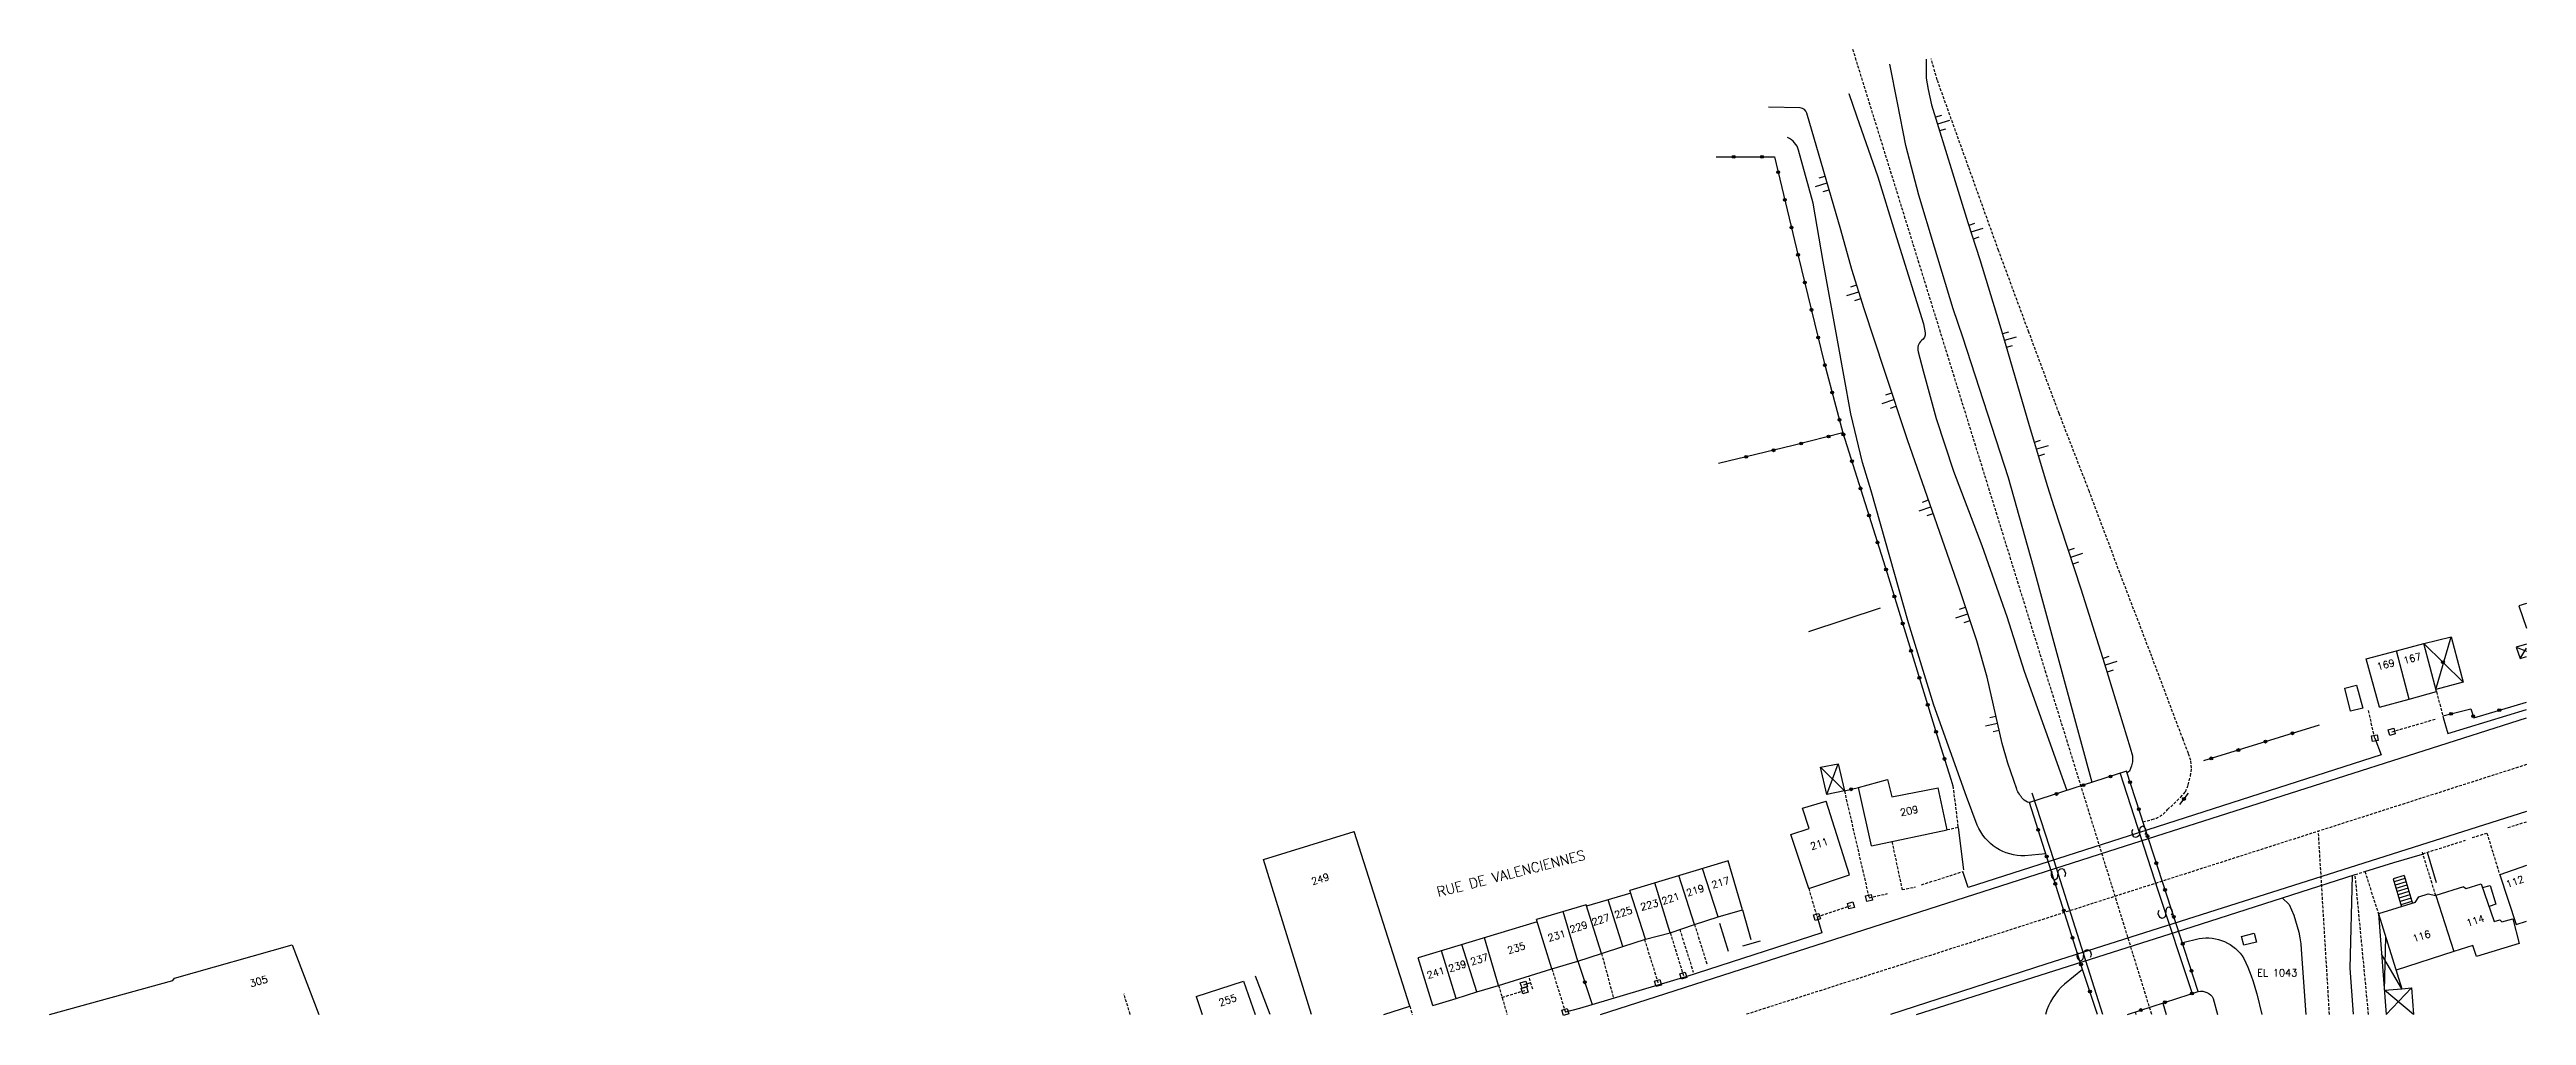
# Model space of a CAD drawing. Header units: millimetres. Extents: x 110000 to 111000, y 125000 to 126000.
# Drawn here: x 110563 to 111000, y 124999.8 to 125170.3 of the extents above; entities that cross this region are included whole.
import ezdxf
from ezdxf.enums import TextEntityAlignment as Align

# ---------------------------------------------------------------- set-up
doc = ezdxf.new("R2010")
doc.units = ezdxf.units.MM
doc.linetypes.add('DASHED', pattern=[0.75, 0.5, -0.25])
doc.layers.get('0').update_dxf_attribs({"linetype": 'CONTINUOUS'})
for name, color, linetype in [('W0001', 6, 'DASHED'), ('W0008', 7, 'CONTINUOUS'), ('W0100', 7, 'CONTINUOUS'), ('W0112', 1, 'DASHED'), ('W0211', 2, 'CONTINUOUS'), ('W0310', 3, 'CONTINUOUS'), ('W0322', 7, 'CONTINUOUS'), ('W0984', 7, 'CONTINUOUS'), ('W0989', 7, 'CONTINUOUS'), ('W0991', 7, 'CONTINUOUS')]:
    doc.layers.add(name, color=color, linetype=linetype)
doc.styles.get("Standard").update_dxf_attribs({"font": 'romans.shx', "width": 0.85})

# ---------------------------------------------------------------- blocks, each defined once
blk = doc.blocks.new('t322o')
at = {"color": 0, "linetype": 'Continuous'}
for radius in [0.25, 0.15]:
    blk.add_circle((0, 0), radius, dxfattribs=at)
blk = doc.blocks.new('t112o')
at = {"color": 0, "linetype": 'Continuous'}
for p, q in [((-0.5, 0.5), (0.5, 0.5)), ((-0.5, -0.5), (-0.5, 0.5)), ((0.5, 0.5), (0.5, -0.5)), ((0.5, -0.5), (-0.5, -0.5))]:
    blk.add_line(p, q, dxfattribs=at)

msp = doc.modelspace()

# ---------------------------------------------------------------- linework, layer by layer
at = {"layer": 'W0001'}
for points in [[(110933.89, 125000), (110881.17, 125170.28)], [(111000, 125044.07), (110862.38, 125000)], [(110965.25, 125000), (110963.29, 125032.32)]]:
    msp.add_lwpolyline(points, dxfattribs=at)
at = {"layer": 'W0008'}
for points in [[(110985.33, 125052.38), (110986.15, 125049.59), (111000, 125053.8)], [(110836.63, 125000), (110896.27, 125019.15), (110927.78, 125029.26), (111000, 125052.35)], [(110973.25, 125048.74), (110974.36, 125045.8), (110929.91, 125031.5), (110901.49, 125022.37), (110900.58, 125025.21)], [(111000, 125035.8), (110915.19, 125008.85), (110887.78, 125000)], [(110892.4, 125000), (110941.02, 125015.45), (110969.77, 125024.65)], [(110969.27, 125024.5), (110968.83, 125008.13), (110969.4, 125000.05)], [(110874.83, 125017.2), (110875.69, 125014.4), (110865.66, 125011.14), (110851.66, 125006.63), (110832.92, 125001.04), (110830.43, 125000.41)], [(110935.85, 125002), (110936.45, 125000)], [(110930.95, 125000.44), (110931.06, 125000)]]:
    msp.add_lwpolyline(points, dxfattribs=at)
for points in [[(110956.88, 125020.54), (110958.12, 125019.4, -0.09083), (110960.28, 125011.43), (110961.07, 125000)], [(110939.36, 125012.69), (110942.24, 125013.37, -0.310425), (110950.15, 125009.85, -0.042379), (110952.45, 125003.6), (110953.31, 125000)], [(110921.68, 125007.91), (110918.52, 125005.33, 0.147834), (110915.12, 125000)]]:
    msp.add_lwpolyline(points, format="xyb", dxfattribs=at)
at = {"layer": 'W0100'}
for points in [[(110901.23, 125038.46), (110895.47, 125054.54), (110890.99, 125069.1), (110884.36, 125092.42), (110882.84, 125097.41), (110880.8, 125105.97), (110879.57, 125112.79), (110878.45, 125119.01), (110875.9, 125132.86), (110874.17, 125143.14), (110871.59, 125152.49, 0.225167), (110869.64, 125154.75, -0.651856)], [(110915.2, 125028.34), (110911.5, 125027.99, -0.311592), (110903.11, 125033.4), (110901.23, 125038.46)]]:
    msp.add_lwpolyline(points, format="xyb", dxfattribs=at)
for points in [[(111000, 125072.5), (110998.67, 125072.09), (111000, 125068.13)], [(110981.87, 125065.47), (110986.7, 125066.64), (110988.86, 125058.62), (110984.01, 125057.33), (110986.7, 125066.64)], [(110971.72, 125062.73), (110977.1, 125064.15), (110981.87, 125065.47)], [(110974.09, 125054.24), (110971.72, 125062.73)], [(110979.31, 125055.6), (110977.1, 125064.15)], [(110984.11, 125056.95), (110981.87, 125065.47)], [(110981.87, 125065.47), (110988.86, 125058.62)], [(111000, 125065.36), (110998.21, 125064.8), (110998.86, 125062.83), (111000, 125063.18)], [(110998.21, 125064.8), (111000, 125064.08)], [(110998.86, 125062.83), (111000, 125064.6)], [(110967.97, 125057.58), (110970, 125058.07), (110971.11, 125054.01), (110968.98, 125053.5), (110967.97, 125057.58)], [(110974.09, 125054.24), (110979.31, 125055.6)], [(110979.31, 125055.6), (110984.11, 125056.95)], [(110876.55, 125038.8), (110875.46, 125043.62), (110878.57, 125044.24), (110879.66, 125039.42), (110876.55, 125038.8), (110878.57, 125044.24)], [(110875.46, 125043.62), (110879.66, 125039.42)], [(110882.14, 125040.04), (110887.28, 125041.44), (110888.05, 125038.41), (110896.22, 125039.96)], [(110928.34, 125042.53), (110934.98, 125021.92), (110941.01, 125003.69)], [(110870.2, 125031.71), (110873.43, 125032.82), (110872.27, 125036.39), (110876.47, 125037.63)], [(110880.56, 125024.62), (110876.47, 125037.63)], [(110884.42, 125029.73), (110882.14, 125040.04)], [(110897.78, 125032.54), (110896.22, 125039.96)], [(110925.25, 125000), (110924.12, 125003.53), (110916.65, 125027.09), (110912.77, 125039.01)], [(110777.16, 125027.3), (110793.18, 125032.27)], [(110803, 125001.46), (110793.18, 125032.27)], [(110873.36, 125022.22), (110870.2, 125031.71)], [(110884.42, 125029.73), (110897.78, 125032.54)], [(110785.66, 125000), (110777.16, 125027.3)], [(110859.14, 125027.09), (110841.83, 125021.87)], [(110848.93, 125014.4), (110846.22, 125023.2)], [(110853.21, 125015.86), (110850.47, 125024.48)], [(110857.39, 125017.21), (110854.62, 125025.73)], [(110861.67, 125018.46), (110859.14, 125027.09)], [(110873.36, 125022.22), (110880.56, 125024.62)], [(110971.49, 125025.22), (110976.6, 125026.8)], [(110978.4, 125024.53), (110976.46, 125023.94)], [(110976.46, 125023.94), (110977.97, 125018.99)], [(110978.57, 125023.96), (110976.63, 125023.37)], [(110978.75, 125023.39), (110976.81, 125022.79)], [(110978.92, 125022.81), (110976.98, 125022.22)], [(110978.4, 125024.53), (110979.91, 125019.58)], [(110989.37, 125022.18), (110992.03, 125023.04), (110994.31, 125016.37), (110995.29, 125016.69), (110995.64, 125016.33), (110997.57, 125016.88), (110998.74, 125012.53), (110991.17, 125010.22), (110990.54, 125012.14), (110987.21, 125011.08)], [(111000, 125026.24), (110995.28, 125024.62)], [(110995.28, 125024.62), (110998.2, 125015.86)], [(110834.1, 125019.32), (110825.35, 125016.72)], [(110836.82, 125010.75), (110834.1, 125019.32)], [(110841.97, 125021.4), (110834.18, 125019.07)], [(110840.58, 125012), (110838.01, 125020.22)], [(110844.55, 125013.25), (110841.83, 125021.87)], [(110857.39, 125017.21), (110861.67, 125018.46)], [(110980.36, 125019.72), (110973.88, 125017.73)], [(110979.1, 125022.24), (110977.16, 125021.65)], [(110979.27, 125021.67), (110977.34, 125021.07)], [(110979.45, 125021.09), (110977.51, 125020.5)], [(110979.63, 125020.52), (110977.69, 125019.92)], [(110979.8, 125019.94), (110977.86, 125019.35)], [(110980.36, 125019.72), (110981.01, 125020.73)], [(110981.01, 125020.73), (110982.66, 125021.24), (110984.01, 125020.97)], [(110988.92, 125022.53), (110984.01, 125020.97)], [(110984.01, 125020.97), (110987.21, 125011.08)], [(110988.92, 125022.53), (110989.37, 125022.18)], [(110992.27, 125022.36), (110993.57, 125022.76), (110994.62, 125019.43), (110993.41, 125019.02)], [(110825.47, 125016.35), (110804.49, 125009.96)], [(110828.05, 125008.03), (110825.35, 125016.72)], [(110832.65, 125009.39), (110830.07, 125018.13)], [(110844.55, 125013.25), (110848.93, 125014.4)], [(110848.93, 125014.4), (110853.21, 125015.86)], [(110853.21, 125015.86), (110857.39, 125017.21)], [(110949.71, 125013.73), (110951.94, 125014.3), (110952.37, 125012.72), (110950.15, 125012.22), (110949.71, 125013.73)], [(110973.88, 125017.73), (110978.01, 125004.53)], [(110973.88, 125017.73), (110975.24, 125000), (110979.69, 125004.68), (110980.08, 125000), (110974.96, 125004.24), (110978.01, 125004.53), (110979.69, 125004.68)], [(110998.2, 125015.86), (111000, 125016.45)], [(110585.02, 125006.39), (110605.79, 125012.25), (110610.48, 125000)], [(110807.07, 125001.57), (110804.49, 125009.96)], [(110811.14, 125002.82), (110808.57, 125011.2)], [(110814.8, 125003.97), (110812.18, 125012.3)], [(110818.66, 125005.11), (110816.16, 125013.51)], [(110832.65, 125009.39), (110836.82, 125010.75)], [(110836.82, 125010.75), (110840.58, 125012)], [(110840.58, 125012), (110844.55, 125013.25)], [(110978.01, 125004.53), (110974.45, 125010.64)], [(110974.96, 125004.24), (110975.17, 125013.61)], [(110987.21, 125011.08), (110976.99, 125007.8)], [(110562.99, 125000), (110584.75, 125005.96)], [(110584.75, 125005.96), (110585.02, 125006.39)], [(110765.32, 125003.13), (110773.67, 125005.84)], [(110773.67, 125005.84), (110775.73, 125000)], [(110818.66, 125005.11), (110828.05, 125008.03)], [(110828.05, 125008.03), (110832.65, 125009.39)], [(110765.32, 125003.13), (110766.37, 125000)], [(110798.41, 125000), (110803, 125001.46)], [(110807.07, 125001.57), (110811.14, 125002.82)], [(110811.14, 125002.82), (110814.8, 125003.97)], [(110814.8, 125003.97), (110818.66, 125005.11)]]:
    msp.add_lwpolyline(points, dxfattribs=at)
at = {"layer": 'W0112'}
msp.add_lwpolyline([(110932.33, 125033.96), (110933.91, 125034.36, 0.161363), (110936.68, 125036.14), (110938.98, 125038.28), (110939.87, 125039.28), (110940.31, 125040.5), (110940.72, 125042.05), (110940.9, 125043.46), (110940.79, 125044.79), (110940.35, 125046.05), (110939.42, 125048.49), (110933.91, 125063.13), (110928.25, 125077.92), (110922.88, 125092.27), (110917.55, 125106.02), (110912.22, 125120.37), (110906.86, 125134.82), (110901.57, 125149.54), (110896.05, 125164.92), (110894.98, 125168.62)], format="xyb", dxfattribs=at)
for points in [[(110973.25, 125048.74), (110972.11, 125053.67)], [(110984.11, 125056.95), (110985.33, 125052.38)], [(110976.24, 125049.86), (110984.09, 125052.15)], [(110898.81, 125040.3), (110899.72, 125032.97), (110897.78, 125032.54)], [(110879.66, 125039.42), (110884.01, 125020.54), (110887.28, 125021.32)], [(110990.43, 125031.19), (110993.02, 125031.98), (110995.28, 125024.62)], [(110996.7, 125032.96), (111000, 125033.98)], [(110888.04, 125030.49), (110889.84, 125022.02), (110892.18, 125022.48)], [(110984.01, 125020.97), (110981.6, 125028.72)], [(110981.71, 125028.35), (110989.25, 125030.72)], [(110893.27, 125022.87), (110900.58, 125025.21)], [(110972.14, 125000), (110969.77, 125024.65), (110971.49, 125025.22)], [(110971.49, 125025.22), (110973.88, 125017.73)], [(110873.36, 125022.22), (110874.83, 125017.2), (110880.82, 125019.22)], [(110848.93, 125014.4), (110851.25, 125006.84)], [(110850.61, 125014.97), (110852.99, 125007.46)], [(110853.21, 125015.86), (110855.47, 125008.65)], [(110836.82, 125010.75), (110838.93, 125002.83)], [(110844.39, 125013.2), (110846.79, 125005.51)], [(110823.12, 125005.23), (110824.32, 125005.6)], [(110824.67, 125004.45), (110823.96, 125006.76)], [(110828.05, 125008.03), (110830.43, 125000.41)], [(110753.66, 125000), (110752.56, 125003.6)], [(110803, 125001.46), (110803.4, 125000)], [(110818.66, 125005.11), (110820.13, 125000)], [(110819.25, 125003), (110823.27, 125004.22)]]:
    msp.add_lwpolyline(points, dxfattribs=at)
at = {"layer": 'W0211'}
for p, q in [((110896.77, 125158.65), (110895.72, 125158.33)), ((110898.19, 125157.77), (110896.09, 125157.13)), ((110897.5, 125156.25), (110896.45, 125155.93)), ((110874.54, 125146.11), (110876.65, 125146.73)), ((110875.24, 125147.63), (110876.29, 125147.94)), ((110875.94, 125145.21), (110877, 125145.52)), ((110902.63, 125139.55), (110901.59, 125139.21)), ((110904.07, 125138.69), (110901.97, 125138.02)), ((110903.41, 125137.15), (110902.36, 125136.82)), ((110880.79, 125128.4), (110881.84, 125128.72)), ((110880.11, 125126.87), (110882.21, 125127.52)), ((110881.53, 125125.99), (110882.58, 125126.32)), ((110908.59, 125120.42), (110907.53, 125120.12)), ((110909.99, 125119.52), (110907.88, 125118.91)), ((110909.29, 125118), (110908.23, 125117.7)), ((110886.33, 125107.81), (110888.41, 125108.5)), ((110886.97, 125109.35), (110888.01, 125109.7)), ((110887.77, 125106.96), (110888.81, 125107.31)), ((110914.22, 125101.25), (110913.16, 125100.93)), ((110915.63, 125100.36), (110913.53, 125099.72)), ((110914.94, 125098.84), (110913.89, 125098.52)), ((110892.83, 125088.86), (110894.9, 125089.59)), ((110893.45, 125090.41), (110894.49, 125090.78)), ((110894.28, 125088.04), (110895.32, 125088.4)), ((110920.21, 125082.19), (110919.17, 125081.85)), ((110921.65, 125081.34), (110919.56, 125080.65)), ((110920.99, 125079.8), (110919.95, 125079.46)), ((110899.99, 125071.53), (110901.04, 125071.88)), ((110899.35, 125069.99), (110901.44, 125070.68)), ((110900.79, 125069.14), (110901.83, 125069.49)), ((110926.34, 125063.13), (110925.29, 125062.81)), ((110927.75, 125062.25), (110925.65, 125061.61)), ((110927.07, 125060.72), (110926.02, 125060.4)), ((110904.55, 125050.92), (110906.69, 125051.4)), ((110905.34, 125052.39), (110906.41, 125052.63)), ((110905.9, 125049.93), (110906.97, 125050.18))]:
    msp.add_line(p, q, dxfattribs=at)
for points in [[(110923.36, 125040.92), (110913.01, 125078.98), (110908.62, 125094.66), (110900.57, 125119.51), (110898.84, 125124.51), (110895.58, 125135.4), (110892.82, 125144.57), (110890.48, 125153.33), (110889.05, 125160.87), (110887.66, 125167.72), (110887.66, 125167.72)], [(110894.09, 125168.55), (110894.09, 125165.22), (110894.42, 125163.22), (110895.05, 125160.52), (110898.72, 125148.5), (110901.42, 125139.74), (110903.53, 125133.2), (110906.93, 125122.22), (110908, 125118.48), (110912.26, 125103.91), (110915.52, 125093.15), (110916.63, 125089.64), (110921.36, 125075.11), (110925.58, 125061.84), (110930.1, 125047.01), (110930.47, 125045.64), (110930.47, 125044.57), (110930.32, 125043.83), (110929.95, 125042.94), (110929.54, 125042.6)], [(110893.55, 125113.57), (110895.88, 125105.15), (110898.94, 125095.89), (110903.94, 125082.75), (110908.32, 125070.22), (110911.38, 125060.54), (110918.91, 125039.49)]]:
    msp.add_lwpolyline(points, dxfattribs=at)
for points in [[(110908.49, 125044.32), (110907.5, 125047.81), (110904.85, 125059.53), (110903.02, 125065.94), (110899.96, 125075.11), (110890.79, 125101.39), (110886.71, 125113.61), (110883.14, 125124.51), (110881, 125131.43), (110879.06, 125138.46), (110873.05, 125159.03, 0.328253), (110871.84, 125159.96), (110866.29, 125160.1)], [(110880.46, 125162.51), (110880.46, 125162.51), (110880.46, 125162.51, -0.260354), (110880.46, 125162.51), (110881.82, 125158.57)], [(110881.82, 125158.57), (110885.59, 125147.83), (110888.54, 125138.05), (110893.64, 125121.86), (110893.9, 125120.26, -0.309467), (110893.28, 125118.93, 0.288807), (110892.66, 125116.93), (110893.55, 125113.57)], [(110912.33, 125037.36, -0.188858), (110911.16, 125038.05, -0.091624), (110910.07, 125039.75), (110908.49, 125044.32)], [(110942.09, 125004.03, -0.333628), (110944.75, 125002.81), (110945.51, 125000)]]:
    msp.add_lwpolyline(points, format="xyb", dxfattribs=at)
at = {"layer": 'W0310'}
for points in [[(110873.38, 125067.58), (110886.06, 125071.75)], [(110899.72, 125032.97), (110900.65, 125025.51)], [(110976.6, 125026.8), (110981.64, 125028.29)], [(110982.5, 125028.61), (110984.07, 125023.24)], [(110861.67, 125018.46), (110863.17, 125013.23)], [(110857.65, 125016.11), (110859.13, 125011.14)], [(110861.77, 125012.07), (110864.88, 125013)], [(110778.38, 125000), (110775.76, 125006.71)]]:
    msp.add_lwpolyline(points, dxfattribs=at)
at = {"layer": 'W0322'}
for points in [[(110857.02, 125151.33), (110867.34, 125151.33), (110871.52, 125133.88), (110876.11, 125115.03), (110878.15, 125107.29), (110879.41, 125102.63), (110870.65, 125100.38), (110857.45, 125097.21)], [(110879.41, 125102.63), (110887.22, 125077.86), (110895.98, 125049.34), (110898.43, 125041.5), (110898.81, 125040.3)], [(110985.25, 125052.66), (110990.19, 125053.94), (110990.69, 125052.34), (111000, 125055.09)], [(110943.1, 125044.78), (110963.5, 125051.07)], [(110929.59, 125000), (110940.51, 125003.53), (110942.09, 125004.03), (110934.19, 125028.24), (110929.44, 125042.89), (110912.33, 125037.36)], [(110879.66, 125039.42), (110882.14, 125040.04)], [(110924.33, 125000), (110921.68, 125007.91), (110912.33, 125037.36)], [(110938.83, 125037.01), (110940.35, 125039.06)], [(110832.65, 125009.39), (110835.18, 125001.71)]]:
    msp.add_lwpolyline(points, dxfattribs=at)

# ---------------------------------------------------------------- block references
at = {"layer": 'W0112'}
for p, rotation in [((110973.25, 125048.74), 101.1262548162406), ((110976.24, 125049.86), 16.49144706876156), ((110880.82, 125019.22), 15.69628495012633), ((110884.01, 125020.54), 12.79401926405372), ((110874.83, 125017.2), 16.30106499358795), ((110823.12, 125005.23), 18.87155121458), ((110846.79, 125005.51), 106.7123054810039), ((110851.25, 125006.84), 107.0702768529079), ((110823.27, 125004.22), 196.8452405941763), ((110830.43, 125000.41), 15.51188016363232)]:
    msp.add_blockref('t112o', p, dxfattribs=dict(at, rotation=rotation))
at = {"layer": 'W0322'}
for p in [(110860.13, 125151.33), (110865.13, 125151.33)]:
    msp.add_blockref('t322o', p, dxfattribs=at)
for p, rotation in [((110867.99, 125148.62), 283.4574804034968), ((110869.16, 125143.75), 283.4574804034968), ((110870.32, 125138.89), 283.4574804034968), ((110871.48, 125134.03), 283.4574804034968), ((110872.67, 125129.17), 283.6822048111296), ((110873.85, 125124.31), 283.6822048111296), ((110875.03, 125119.45), 283.6822048111296), ((110876.22, 125114.6), 284.7552434860572), ((110877.5, 125109.76), 284.7552434860572), ((110876.88, 125101.98), 194.3986817806862), ((110878.79, 125104.93), 285.1547931692848), ((110879.49, 125102.36), 287.4972575321199), ((110862.32, 125098.38), 193.5159297994504), ((110867.18, 125099.55), 193.5159297994504), ((110872.03, 125100.74), 194.3986817806862), ((110881, 125097.6), 287.4972575321199), ((110882.5, 125092.83), 287.4972575321199), ((110884, 125088.06), 287.4972575321199), ((110885.51, 125083.29), 287.4972575321199), ((110887.01, 125078.52), 287.4972575321199), ((110888.48, 125073.74), 287.0872874462997), ((110889.95, 125068.96), 287.0872874462997), ((110891.42, 125064.18), 287.0872874462997), ((110985.27, 125062.13), 315.5445665728918), ((110892.89, 125059.4), 287.0872874462997), ((110894.36, 125054.63), 287.0872874462997), ((110995.2, 125053.67), 16.45819522777817), ((110895.83, 125049.85), 287.0872874462997), ((110958.72, 125049.6), 17.12942429637785), ((110986.69, 125053.03), 14.55248907563249), ((110990.6, 125052.62), 287.4607857421794), ((110897.32, 125045.07), 287.3251268470841), ((110944.39, 125045.18), 17.12942429637785), ((110949.17, 125046.65), 17.12942429637785), ((110953.95, 125048.13), 17.12942429637785), ((110921.85, 125040.44), 197.9140292405231), ((110926.61, 125041.97), 197.9140292405231), ((110930.06, 125040.97), 107.9418142885735), ((110880.87, 125039.72), 14.02507890361415), ((110917.09, 125038.9), 197.9140292405231), ((110931.61, 125036.21), 107.9418142885735), ((110939.57, 125038.01), 53.34811911757751), ((110913.85, 125032.59), 107.6060973587461), ((110933.15, 125031.46), 107.9418142885735), ((110915.36, 125027.83), 107.6060973587461), ((110916.87, 125023.06), 107.6060973587461), ((110934.69, 125026.7), 108.0911760683695), ((110918.38, 125018.3), 107.6060973587461), ((110936.24, 125021.95), 108.0911760683695), ((110937.79, 125017.19), 108.0911760683695), ((110919.9, 125013.53), 107.6060973587461), ((110939.35, 125012.44), 108.0911760683695), ((110833.88, 125005.65), 288.255474871018), ((110921.41, 125008.77), 107.6060973587461), ((110940.9, 125007.69), 108.0911760683695), ((110922.99, 125004.02), 108.5808232274715), ((110931.95, 125000.76), 18.13037691160524), ((110936.24, 125002.13), 18.13037691160524), ((110940.99, 125003.68), 17.63644628780141)]:
    msp.add_blockref('t322o', p, dxfattribs=dict(at, rotation=rotation))

# ---------------------------------------------------------------- texts
at = {"layer": 'W0984'}
for rotation, p in [(287.8459, (110931.67, 125032.2)), (107.6061, (110917.39, 125024.74)), (288.3254, (110936.3, 125017.93)), (107.6061, (110921.93, 125010.45))]:
    msp.add_text('S', height=2.5, rotation=rotation, dxfattribs=at).set_placement(p, align=Align.MIDDLE)
msp.add_text('EL 1043', height=1.25, dxfattribs=at).set_placement((110956.02, 125007.33), align=Align.MIDDLE)
at = {"layer": 'W0989'}
msp.add_text('RUE DE VALENCIENNES', height=1.75, rotation=14.28, dxfattribs=at).set_placement((110820.85, 125024.88), align=Align.MIDDLE)
at = {"layer": 'W0991'}
for s, rotation, p in [('169', 14.5627, (110975.17, 125061.72)), ('167', 15.7683, (110979.84, 125062.83)), ('209', 11.9016, (110891.09, 125035.92)), ('211', 18.4207, (110875.22, 125030.1)), ('249', 16.9587, (110787.19, 125023.88)), ('219', 17.9902, (110853.34, 125021.88)), ('217', 16.3011, (110857.8, 125023.26)), ('112', 18.9821, (110997.96, 125023.43)), ('225', 17.512, (110840.67, 125017.99)), ('223', 14.6648, (110845.25, 125019.31)), ('221', 18.8387, (110848.99, 125020.43)), ('231', 16.4471, (110828.9, 125013.88)), ('229', 17.9902, (110832.77, 125015.41)), ('227', 18.4207, (110836.68, 125016.7)), ('116', 17.0245, (110981.49, 125013.8)), ('114', 17.6867, (110990.98, 125016.53)), ('237', 16.5441, (110815.26, 125009.7)), ('235', 17.268, (110821.79, 125011.7)), ('305', 16.186, (110599.9, 125005.84)), ('241', 17.0894, (110807.57, 125007.33)), ('239', 17.4336, (110811.38, 125008.51)), ('255', 17.9902, (110770.86, 125002.51))]:
    msp.add_text(s, height=1.25, rotation=rotation, dxfattribs=at).set_placement(p, align=Align.MIDDLE)

doc.saveas('drawing.dxf')
